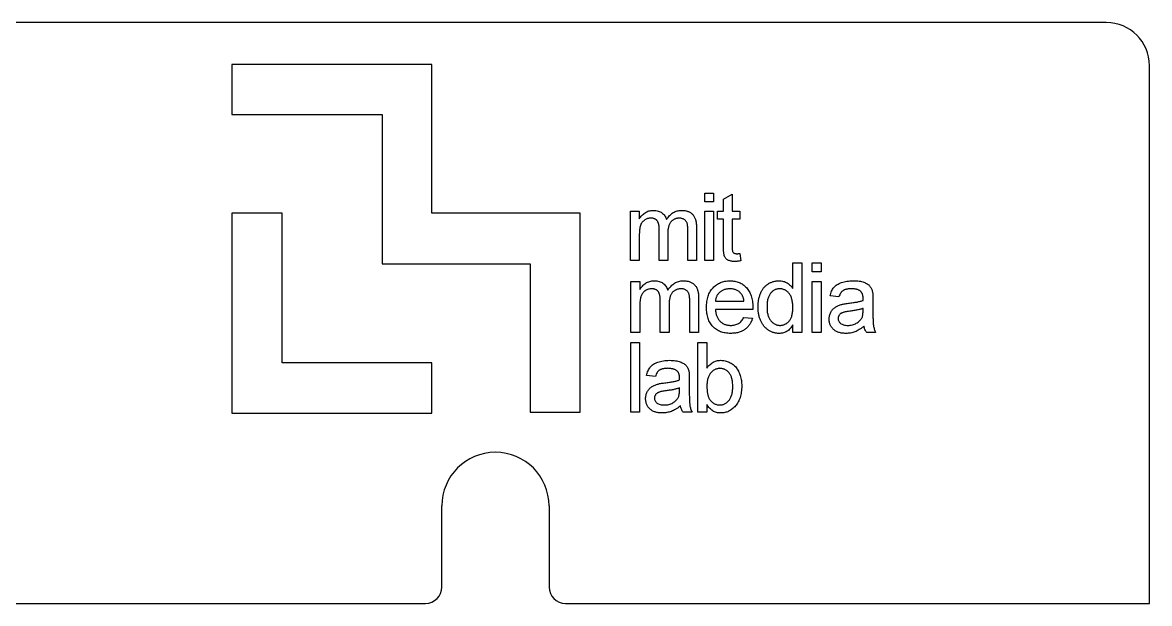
# Model space of a CAD drawing. Header units: millimetres. Extents: x -105 to 105, y -56 to -3.
# Drawn here: x 1.9 to 104.6, y -56.3 to -3.3 of the extents above; entities that cross this region are included whole.
import ezdxf

# ---------------------------------------------------------------- set-up
doc = ezdxf.new("R2010")
doc.units = ezdxf.units.MM

msp = doc.modelspace()

# ---------------------------------------------------------------- linework, layer by layer
at = {"color": 7, "linetype": 'Continuous', "lineweight": 25}
for p, q in [((100.71, -3.3), (-100.71, -3.3)), ((20.97, -7.14), (20.97, -11.7)), ((39.2, -7.14), (20.97, -7.14)), ((39.2, -20.69), (39.2, -7.14)), ((104.65, -56.3), (104.65, -7.24)), ((20.97, -11.7), (34.68, -11.7)), ((34.68, -11.7), (34.68, -25.31)), ((64.09, -18.86), (64.88, -18.86)), ((64.09, -19.65), (64.09, -18.86)), ((64.88, -18.86), (64.88, -19.65)), ((65.8, -19.42), (66.59, -18.97)), ((65.8, -20.52), (65.8, -19.42)), ((66.59, -18.97), (66.59, -20.52)), ((57.33, -20.52), (58.12, -20.52)), ((57.33, -25.02), (57.33, -20.52)), ((58.12, -20.52), (58.12, -21.22)), ((64.88, -19.65), (64.09, -19.65)), ((64.09, -20.52), (64.88, -20.52)), ((64.09, -25.02), (64.09, -20.52)), ((64.88, -20.52), (64.88, -25.02)), ((65.25, -20.52), (65.8, -20.52)), ((65.25, -21.23), (65.25, -20.52)), ((66.59, -20.52), (67.3, -20.52)), ((67.3, -20.52), (67.3, -21.23)), ((20.97, -20.69), (20.97, -38.95)), ((25.56, -20.69), (20.97, -20.69)), ((25.56, -34.36), (25.56, -20.69)), ((52.72, -20.69), (39.2, -20.69)), ((52.72, -38.84), (52.72, -20.69)), ((65.8, -21.23), (65.25, -21.23)), ((65.8, -23.76), (65.8, -21.23)), ((66.59, -21.23), (66.59, -23.79)), ((67.3, -21.23), (66.59, -21.23)), ((59.94, -25.02), (59.94, -22.15)), ((60.73, -22.45), (60.73, -25.02)), ((62.54, -25.02), (62.54, -22.24)), ((63.33, -21.95), (63.33, -25.02)), ((58.12, -22.73), (58.12, -25.02)), ((67.3, -24.37), (67.38, -25.03)), ((34.68, -25.31), (48.16, -25.31)), ((48.16, -25.31), (48.16, -38.84)), ((58.12, -25.02), (57.33, -25.02)), ((60.73, -25.02), (59.94, -25.02)), ((63.33, -25.02), (62.54, -25.02)), ((64.88, -25.02), (64.09, -25.02)), ((72.13, -25.23), (72.94, -25.23)), ((72.13, -27.58), (72.13, -25.23)), ((72.94, -25.23), (72.94, -31.58)), ((73.9, -25.23), (74.72, -25.23)), ((73.9, -26.05), (73.9, -25.23)), ((74.72, -25.23), (74.72, -26.05)), ((74.72, -26.05), (73.9, -26.05)), ((57.35, -31.58), (57.35, -26.94)), ((57.35, -26.94), (58.16, -26.94)), ((58.16, -26.94), (58.16, -27.67)), ((73.9, -26.94), (74.72, -26.94)), ((73.9, -31.58), (73.9, -26.94)), ((74.72, -26.94), (74.72, -31.58)), ((60.03, -31.58), (60.03, -28.62)), ((62.72, -31.58), (62.72, -28.71)), ((63.53, -28.41), (63.53, -31.58)), ((65.06, -28.73), (67.66, -28.73)), ((76.33, -28.33), (75.52, -28.25)), ((79.43, -28.57), (79.43, -29.57)), ((58.16, -29.22), (58.16, -31.58)), ((60.85, -28.94), (60.85, -31.58)), ((68.47, -29.47), (65.06, -29.47)), ((78.53, -29.62), (78.53, -29.39)), ((67.65, -30.2), (68.45, -30.28)), ((58.16, -31.58), (57.35, -31.58)), ((60.85, -31.58), (60.03, -31.58)), ((63.53, -31.58), (62.72, -31.58)), ((72.13, -31.58), (72.13, -30.88)), ((72.94, -31.58), (72.13, -31.58)), ((74.72, -31.58), (73.9, -31.58)), ((79.67, -31.58), (78.86, -31.58)), ((57.34, -32.49), (58.15, -32.49)), ((57.34, -38.84), (57.34, -32.49)), ((58.15, -32.49), (58.15, -38.84)), ((63.47, -32.49), (64.28, -32.49)), ((63.47, -38.84), (63.47, -32.49)), ((64.28, -32.49), (64.28, -34.83)), ((39.2, -34.36), (25.56, -34.36)), ((39.2, -38.95), (39.2, -34.36)), ((59.59, -35.59), (58.78, -35.51)), ((62.68, -35.83), (62.68, -36.83)), ((61.78, -36.88), (61.79, -36.64)), ((20.97, -38.95), (39.2, -38.95)), ((48.16, -38.84), (52.72, -38.84)), ((58.15, -38.84), (57.34, -38.84)), ((62.93, -38.84), (62.11, -38.84)), ((64.28, -38.84), (63.47, -38.84)), ((64.28, -38.15), (64.28, -38.84)), ((40.11, -54.8), (40.11, -47.4)), ((49.89, -47.4), (49.89, -54.8)), ((-38.81, -56.3), (38.61, -56.3)), ((51.39, -56.3), (104.65, -56.3))]:
    msp.add_line(p, q, dxfattribs=at)
for centre, radius, start, end in [((100.71, -7.24), 3.94, 0, 90), ((45, -47.4), 4.89, 0, 180), ((38.61, -54.8), 1.5, 270, 0), ((51.39, -54.8), 1.5, 180, 270)]:
    msp.add_arc(centre, radius, start, end, dxfattribs=at)
for points, knots in [([(58.12, -21.22), (58.15, -21.16), (58.22, -21.05), (58.35, -20.9), (58.49, -20.77), (58.65, -20.65), (58.82, -20.56), (59, -20.49), (59.2, -20.45), (59.34, -20.44), (59.41, -20.44)], [0, 0, 0, 0, 0.126605, 0.249791, 0.372524, 0.496015, 0.619831, 0.743966, 0.869195, 1, 1, 1, 1]), ([(59.41, -20.44), (59.48, -20.44), (59.63, -20.45), (59.83, -20.49), (60.02, -20.56), (60.18, -20.65), (60.32, -20.78), (60.44, -20.92), (60.54, -21.09), (60.58, -21.21), (60.6, -21.27)], [0, 0, 0, 0, 0.142825, 0.274789, 0.39801, 0.517438, 0.634604, 0.751949, 0.87301, 1, 1, 1, 1]), ([(60.6, -21.27), (60.65, -21.21), (60.73, -21.08), (60.88, -20.91), (61.04, -20.76), (61.2, -20.64), (61.38, -20.55), (61.57, -20.49), (61.77, -20.45), (61.9, -20.44), (61.97, -20.44)], [0, 0, 0, 0, 0.1423153, 0.2758894, 0.4024548, 0.5233629, 0.6412279, 0.7590241, 0.8775424, 1, 1, 1, 1]), ([(61.97, -20.44), (62.02, -20.44), (62.13, -20.44), (62.28, -20.46), (62.42, -20.49), (62.55, -20.53), (62.67, -20.58), (62.79, -20.64), (62.89, -20.72), (62.98, -20.81), (63.07, -20.91), (63.14, -21.02), (63.2, -21.14), (63.25, -21.28), (63.29, -21.43), (63.31, -21.59), (63.33, -21.76), (63.33, -21.88), (63.33, -21.95)], [0, 0, 0, 0, 0.068493, 0.133645, 0.195347, 0.254248, 0.311304, 0.366649, 0.421299, 0.475729, 0.531092, 0.588188, 0.64727, 0.709369, 0.775261, 0.845213, 0.920389, 1, 1, 1, 1]), ([(59.18, -21.15), (59.13, -21.15), (59.03, -21.16), (58.88, -21.19), (58.74, -21.24), (58.61, -21.31), (58.49, -21.41), (58.38, -21.52), (58.3, -21.65), (58.24, -21.78), (58.21, -21.89), (58.18, -21.98), (58.16, -22.09), (58.15, -22.2), (58.13, -22.32), (58.13, -22.45), (58.12, -22.58), (58.12, -22.68), (58.12, -22.73)], [0, 0, 0, 0, 0.069874, 0.138371, 0.206732, 0.277065, 0.347592, 0.417982, 0.490746, 0.567227, 0.608073, 0.652844, 0.701153, 0.752556, 0.808916, 0.868487, 0.931988, 1, 1, 1, 1]), ([(59.94, -22.15), (59.94, -22.11), (59.94, -22.03), (59.93, -21.92), (59.91, -21.81), (59.89, -21.71), (59.87, -21.62), (59.84, -21.54), (59.8, -21.47), (59.76, -21.4), (59.71, -21.34), (59.66, -21.29), (59.6, -21.25), (59.52, -21.21), (59.45, -21.18), (59.36, -21.16), (59.27, -21.15), (59.21, -21.15), (59.18, -21.15)], [0, 0, 0, 0, 0.08411, 0.162426, 0.236822, 0.305987, 0.370108, 0.430668, 0.487851, 0.542607, 0.595677, 0.647283, 0.699654, 0.753379, 0.80983, 0.868938, 0.932163, 1, 1, 1, 1]), ([(61.78, -21.15), (61.74, -21.15), (61.67, -21.15), (61.56, -21.17), (61.46, -21.19), (61.36, -21.23), (61.27, -21.27), (61.18, -21.32), (61.1, -21.39), (61.02, -21.46), (60.95, -21.54), (60.89, -21.64), (60.84, -21.75), (60.8, -21.87), (60.77, -22), (60.74, -22.14), (60.73, -22.29), (60.73, -22.4), (60.73, -22.45)], [0, 0, 0, 0, 0.058561, 0.115006, 0.169721, 0.223592, 0.276804, 0.330761, 0.38498, 0.441087, 0.498268, 0.557596, 0.620115, 0.685704, 0.756808, 0.831935, 0.912856, 1, 1, 1, 1]), ([(62.54, -22.24), (62.54, -22.17), (62.54, -22.04), (62.53, -21.86), (62.51, -21.71), (62.48, -21.59), (62.43, -21.49), (62.38, -21.41), (62.3, -21.33), (62.22, -21.27), (62.12, -21.22), (62.01, -21.18), (61.9, -21.15), (61.82, -21.15), (61.78, -21.15)], [0, 0, 0, 0, 0.136425, 0.252916, 0.349371, 0.427089, 0.49428, 0.561205, 0.628551, 0.699409, 0.771288, 0.844304, 0.919958, 1, 1, 1, 1]), ([(66.83, -25.1), (66.76, -25.1), (66.64, -25.1), (66.48, -25.07), (66.33, -25.03), (66.21, -24.98), (66.1, -24.91), (66.01, -24.83), (65.94, -24.74), (65.9, -24.65), (65.87, -24.57), (65.85, -24.5), (65.84, -24.41), (65.82, -24.31), (65.81, -24.19), (65.81, -24.06), (65.8, -23.91), (65.8, -23.81), (65.8, -23.76)], [0, 0, 0, 0, 0.094748, 0.179085, 0.254287, 0.32156, 0.3835, 0.441719, 0.499014, 0.5552, 0.586701, 0.62496, 0.669505, 0.721913, 0.780273, 0.846538, 0.919577, 1, 1, 1, 1]), ([(66.59, -23.79), (66.59, -23.83), (66.59, -23.92), (66.6, -24.04), (66.61, -24.12), (66.63, -24.2), (66.68, -24.28), (66.74, -24.33), (66.8, -24.36), (66.86, -24.38), (66.92, -24.39), (66.97, -24.39), (66.99, -24.39)], [0, 0, 0, 0, 0.169375, 0.305711, 0.409301, 0.481281, 0.592987, 0.704778, 0.766272, 0.835462, 0.913045, 1, 1, 1, 1]), ([(66.99, -24.39), (67.02, -24.39), (67.06, -24.39), (67.13, -24.39), (67.22, -24.38), (67.27, -24.37), (67.3, -24.37)], [0, 0, 0, 0, 0.20274, 0.437539, 0.704573, 1, 1, 1, 1]), ([(67.38, -25.03), (67.33, -25.04), (67.24, -25.06), (67.09, -25.08), (66.96, -25.1), (66.87, -25.1), (66.83, -25.1)], [0, 0, 0, 0, 0.275333, 0.532913, 0.773608, 1, 1, 1, 1]), ([(58.16, -27.67), (58.2, -27.61), (58.27, -27.49), (58.4, -27.34), (58.54, -27.2), (58.7, -27.08), (58.88, -26.98), (59.07, -26.91), (59.28, -26.87), (59.41, -26.86), (59.49, -26.86)], [0, 0, 0, 0, 0.126605, 0.249791, 0.372524, 0.496015, 0.619831, 0.743966, 0.869195, 1, 1, 1, 1]), ([(59.25, -27.59), (59.2, -27.6), (59.1, -27.6), (58.95, -27.63), (58.8, -27.69), (58.67, -27.76), (58.54, -27.86), (58.43, -27.98), (58.34, -28.11), (58.29, -28.24), (58.25, -28.36), (58.23, -28.45), (58.21, -28.56), (58.19, -28.67), (58.18, -28.8), (58.17, -28.93), (58.16, -29.07), (58.16, -29.17), (58.16, -29.22)], [0, 0, 0, 0, 0.069874, 0.138371, 0.206732, 0.277065, 0.347592, 0.417982, 0.490746, 0.567227, 0.608073, 0.652844, 0.701153, 0.752556, 0.808916, 0.868487, 0.931988, 1, 1, 1, 1]), ([(60.03, -28.62), (60.03, -28.58), (60.03, -28.5), (60.02, -28.38), (60.01, -28.28), (59.99, -28.18), (59.96, -28.08), (59.93, -28), (59.89, -27.92), (59.85, -27.85), (59.8, -27.79), (59.74, -27.74), (59.68, -27.69), (59.61, -27.66), (59.53, -27.63), (59.44, -27.61), (59.35, -27.6), (59.29, -27.59), (59.25, -27.59)], [0, 0, 0, 0, 0.08411, 0.162426, 0.236822, 0.305987, 0.370108, 0.430668, 0.487851, 0.542607, 0.595677, 0.647283, 0.699654, 0.753379, 0.80983, 0.868938, 0.932163, 1, 1, 1, 1]), ([(59.49, -26.86), (59.56, -26.86), (59.71, -26.87), (59.92, -26.91), (60.11, -26.98), (60.28, -27.08), (60.43, -27.21), (60.55, -27.36), (60.65, -27.53), (60.7, -27.66), (60.72, -27.72)], [0, 0, 0, 0, 0.142825, 0.274789, 0.39801, 0.517438, 0.634604, 0.751949, 0.87301, 1, 1, 1, 1]), ([(60.72, -27.72), (60.76, -27.65), (60.85, -27.52), (61.01, -27.35), (61.17, -27.2), (61.34, -27.07), (61.52, -26.98), (61.71, -26.91), (61.92, -26.87), (62.06, -26.86), (62.13, -26.86)], [0, 0, 0, 0, 0.1423153, 0.2758894, 0.4024548, 0.5233629, 0.6412279, 0.7590241, 0.8775424, 1, 1, 1, 1]), ([(61.93, -27.59), (61.89, -27.59), (61.82, -27.6), (61.71, -27.61), (61.6, -27.64), (61.5, -27.67), (61.41, -27.72), (61.32, -27.77), (61.23, -27.84), (61.15, -27.91), (61.08, -28), (61.02, -28.1), (60.96, -28.21), (60.92, -28.33), (60.89, -28.47), (60.86, -28.61), (60.85, -28.77), (60.85, -28.88), (60.85, -28.94)], [0, 0, 0, 0, 0.058561, 0.115006, 0.169721, 0.223592, 0.276804, 0.330761, 0.38498, 0.441087, 0.498268, 0.557596, 0.620115, 0.685704, 0.756808, 0.831935, 0.912856, 1, 1, 1, 1]), ([(62.72, -28.71), (62.72, -28.64), (62.72, -28.51), (62.71, -28.33), (62.68, -28.17), (62.65, -28.05), (62.6, -27.95), (62.55, -27.86), (62.47, -27.78), (62.38, -27.72), (62.28, -27.66), (62.17, -27.62), (62.05, -27.6), (61.97, -27.6), (61.93, -27.59)], [0, 0, 0, 0, 0.136425, 0.252916, 0.349371, 0.427089, 0.49428, 0.561205, 0.628551, 0.699409, 0.771288, 0.844304, 0.919958, 1, 1, 1, 1]), ([(62.13, -26.86), (62.18, -26.86), (62.29, -26.87), (62.44, -26.88), (62.59, -26.91), (62.72, -26.95), (62.85, -27.01), (62.97, -27.07), (63.07, -27.15), (63.17, -27.24), (63.26, -27.34), (63.33, -27.46), (63.39, -27.59), (63.44, -27.73), (63.49, -27.88), (63.51, -28.05), (63.53, -28.23), (63.53, -28.35), (63.53, -28.41)], [0, 0, 0, 0, 0.068493, 0.133645, 0.195347, 0.254248, 0.311304, 0.366649, 0.421299, 0.475729, 0.531092, 0.588188, 0.64727, 0.709369, 0.775261, 0.845213, 0.920389, 1, 1, 1, 1]), ([(64.24, -29.3), (64.24, -29.21), (64.25, -29.03), (64.28, -28.76), (64.32, -28.51), (64.39, -28.27), (64.47, -28.06), (64.57, -27.85), (64.7, -27.67), (64.84, -27.5), (64.99, -27.35), (65.16, -27.22), (65.34, -27.11), (65.52, -27.02), (65.72, -26.95), (65.93, -26.9), (66.16, -26.87), (66.31, -26.86), (66.39, -26.86)], [0, 0, 0, 0, 0.077019, 0.149548, 0.218714, 0.284923, 0.348159, 0.409728, 0.469839, 0.529421, 0.588276, 0.64579, 0.702469, 0.75939, 0.816748, 0.875621, 0.936482, 1, 1, 1, 1]), ([(66.38, -27.59), (66.34, -27.6), (66.25, -27.6), (66.12, -27.61), (66, -27.64), (65.88, -27.67), (65.77, -27.71), (65.66, -27.77), (65.56, -27.83), (65.47, -27.9), (65.38, -27.98), (65.3, -28.07), (65.23, -28.17), (65.18, -28.27), (65.13, -28.37), (65.1, -28.49), (65.07, -28.61), (65.06, -28.69), (65.06, -28.73)], [0, 0, 0, 0, 0.068919, 0.134905, 0.199736, 0.262624, 0.324501, 0.385514, 0.447391, 0.509178, 0.570905, 0.630822, 0.690144, 0.749777, 0.809719, 0.870915, 0.934591, 1, 1, 1, 1]), ([(67.36, -27.98), (67.33, -27.95), (67.27, -27.89), (67.16, -27.81), (67.05, -27.74), (66.93, -27.69), (66.8, -27.65), (66.67, -27.62), (66.53, -27.6), (66.43, -27.6), (66.38, -27.59)], [0, 0, 0, 0, 0.123686, 0.244301, 0.364229, 0.486002, 0.608441, 0.73367, 0.863772, 1, 1, 1, 1]), ([(66.39, -26.86), (66.46, -26.86), (66.61, -26.87), (66.82, -26.9), (67.03, -26.94), (67.23, -27.01), (67.41, -27.1), (67.58, -27.21), (67.74, -27.34), (67.9, -27.49), (68.03, -27.65), (68.15, -27.84), (68.25, -28.03), (68.33, -28.25), (68.4, -28.48), (68.44, -28.72), (68.47, -28.99), (68.47, -29.17), (68.48, -29.26)], [0, 0, 0, 0, 0.0628327, 0.1229654, 0.1816288, 0.2388324, 0.2952935, 0.3521674, 0.4094907, 0.4684235, 0.5283583, 0.5885537, 0.6502483, 0.7136707, 0.7802618, 0.8495364, 0.9226519, 1, 1, 1, 1]), ([(68.95, -29.27), (68.95, -29.15), (68.96, -28.94), (69, -28.61), (69.07, -28.31), (69.16, -28.07), (69.24, -27.88), (69.3, -27.75), (69.38, -27.63), (69.46, -27.52), (69.55, -27.42), (69.64, -27.32), (69.75, -27.24), (69.86, -27.16), (69.97, -27.09), (70.09, -27.03), (70.21, -26.98), (70.34, -26.94), (70.47, -26.9), (70.6, -26.88), (70.73, -26.86), (70.83, -26.86), (70.87, -26.86)], [0, 0, 0, 0, 0.097129, 0.190237, 0.280388, 0.36862, 0.411729, 0.453657, 0.494259, 0.53396, 0.573313, 0.612303, 0.651179, 0.690151, 0.729237, 0.767708, 0.805598, 0.843958, 0.882296, 0.920731, 0.959905, 1, 1, 1, 1]), ([(70.93, -27.59), (70.89, -27.6), (70.81, -27.6), (70.69, -27.62), (70.58, -27.65), (70.47, -27.69), (70.37, -27.75), (70.27, -27.82), (70.18, -27.9), (70.09, -28), (70.02, -28.11), (69.95, -28.23), (69.89, -28.37), (69.84, -28.52), (69.81, -28.69), (69.78, -28.87), (69.77, -29.06), (69.77, -29.2), (69.77, -29.27)], [0, 0, 0, 0, 0.052861, 0.104657, 0.154956, 0.20531, 0.255829, 0.307182, 0.361081, 0.41655, 0.474685, 0.535618, 0.600117, 0.669364, 0.743799, 0.823012, 0.908289, 1, 1, 1, 1]), ([(70.87, -26.86), (70.94, -26.86), (71.07, -26.87), (71.26, -26.91), (71.44, -26.97), (71.61, -27.06), (71.76, -27.16), (71.9, -27.29), (72.02, -27.42), (72.09, -27.53), (72.13, -27.58)], [0, 0, 0, 0, 0.132544, 0.259609, 0.384578, 0.508577, 0.63268, 0.754424, 0.876103, 1, 1, 1, 1]), ([(72.13, -29.33), (72.13, -29.25), (72.12, -29.11), (72.11, -28.91), (72.08, -28.73), (72.04, -28.55), (71.99, -28.4), (71.93, -28.25), (71.86, -28.12), (71.78, -28.01), (71.69, -27.91), (71.6, -27.83), (71.5, -27.76), (71.39, -27.7), (71.28, -27.65), (71.17, -27.62), (71.05, -27.6), (70.97, -27.6), (70.93, -27.59)], [0, 0, 0, 0, 0.091304, 0.176962, 0.256162, 0.330416, 0.400212, 0.464934, 0.526213, 0.584638, 0.640513, 0.694113, 0.74567, 0.796418, 0.846477, 0.896114, 0.947312, 1, 1, 1, 1]), ([(75.52, -28.25), (75.54, -28.17), (75.57, -28.02), (75.65, -27.82), (75.75, -27.63), (75.86, -27.47), (76, -27.33), (76.16, -27.21), (76.35, -27.1), (76.57, -27.01), (76.8, -26.95), (77.06, -26.9), (77.34, -26.87), (77.53, -26.86), (77.62, -26.86)], [0, 0, 0, 0, 0.0851045, 0.1643315, 0.2380774, 0.3082779, 0.378099, 0.4508415, 0.5285406, 0.611943, 0.7014544, 0.795479, 0.8947745, 1, 1, 1, 1]), ([(77.48, -27.59), (77.43, -27.59), (77.35, -27.6), (77.23, -27.6), (77.12, -27.62), (77.02, -27.63), (76.93, -27.66), (76.85, -27.68), (76.77, -27.72), (76.68, -27.77), (76.58, -27.85), (76.48, -27.98), (76.39, -28.14), (76.35, -28.26), (76.33, -28.33)], [0, 0, 0, 0, 0.085183, 0.163702, 0.238284, 0.306613, 0.370646, 0.428821, 0.484512, 0.53564, 0.637269, 0.745279, 0.865314, 1, 1, 1, 1]), ([(78.32, -27.84), (78.3, -27.82), (78.25, -27.78), (78.16, -27.73), (78.07, -27.69), (77.97, -27.65), (77.86, -27.63), (77.74, -27.61), (77.61, -27.6), (77.52, -27.59), (77.48, -27.59)], [0, 0, 0, 0, 0.10497, 0.21464, 0.328561, 0.446665, 0.573274, 0.706537, 0.848573, 1, 1, 1, 1]), ([(77.62, -26.86), (77.72, -26.86), (77.9, -26.87), (78.16, -26.89), (78.39, -26.93), (78.59, -26.99), (78.76, -27.07), (78.91, -27.15), (79.04, -27.24), (79.14, -27.35), (79.23, -27.46), (79.29, -27.59), (79.35, -27.73), (79.38, -27.83), (79.39, -27.88)], [0, 0, 0, 0, 0.127702, 0.243368, 0.347189, 0.441283, 0.526055, 0.60282, 0.672114, 0.735775, 0.797778, 0.861765, 0.928534, 1, 1, 1, 1]), ([(67.66, -28.73), (67.66, -28.69), (67.65, -28.61), (67.63, -28.5), (67.6, -28.39), (67.56, -28.3), (67.52, -28.21), (67.48, -28.12), (67.42, -28.05), (67.38, -28), (67.36, -27.98)], [0, 0, 0, 0, 0.148165, 0.289694, 0.422377, 0.548462, 0.667394, 0.782966, 0.892721, 1, 1, 1, 1]), ([(77.19, -28.92), (77.26, -28.91), (77.4, -28.89), (77.61, -28.86), (77.8, -28.83), (77.97, -28.8), (78.13, -28.77), (78.28, -28.73), (78.41, -28.69), (78.49, -28.67), (78.53, -28.65)], [0, 0, 0, 0, 0.161961, 0.31289, 0.454014, 0.584335, 0.703729, 0.812669, 0.911079, 1, 1, 1, 1]), ([(78.53, -28.46), (78.53, -28.43), (78.53, -28.36), (78.52, -28.26), (78.5, -28.17), (78.48, -28.09), (78.45, -28.01), (78.41, -27.95), (78.37, -27.89), (78.34, -27.86), (78.32, -27.84)], [0, 0, 0, 0, 0.157694, 0.30275, 0.438168, 0.564705, 0.681763, 0.791831, 0.896524, 1, 1, 1, 1]), ([(78.53, -28.65), (78.53, -28.63), (78.53, -28.59), (78.53, -28.53), (78.53, -28.49), (78.53, -28.47), (78.53, -28.46)], [0, 0, 0, 0, 0.3556804, 0.644278, 0.8590951, 1, 1, 1, 1]), ([(79.39, -27.88), (79.39, -27.92), (79.41, -28.01), (79.42, -28.16), (79.43, -28.36), (79.43, -28.5), (79.43, -28.57)], [0, 0, 0, 0, 0.171461, 0.394486, 0.669995, 1, 1, 1, 1]), ([(66.43, -31.66), (66.35, -31.66), (66.19, -31.66), (65.96, -31.63), (65.74, -31.58), (65.53, -31.51), (65.33, -31.43), (65.15, -31.32), (64.98, -31.19), (64.83, -31.05), (64.69, -30.88), (64.57, -30.7), (64.47, -30.51), (64.39, -30.3), (64.32, -30.07), (64.28, -29.83), (64.25, -29.57), (64.24, -29.39), (64.24, -29.3)], [0, 0, 0, 0, 0.067351, 0.131314, 0.193071, 0.252502, 0.310705, 0.36793, 0.425461, 0.483425, 0.542044, 0.60113, 0.66102, 0.722853, 0.787414, 0.854497, 0.925345, 1, 1, 1, 1]), ([(65.06, -29.47), (65.06, -29.52), (65.07, -29.64), (65.1, -29.8), (65.13, -29.95), (65.18, -30.09), (65.24, -30.22), (65.31, -30.34), (65.39, -30.46), (65.48, -30.56), (65.58, -30.64), (65.69, -30.72), (65.8, -30.79), (65.92, -30.84), (66.04, -30.88), (66.17, -30.91), (66.3, -30.93), (66.4, -30.93), (66.44, -30.93)], [0, 0, 0, 0, 0.076546, 0.149754, 0.218882, 0.285099, 0.348766, 0.410233, 0.470857, 0.530387, 0.589538, 0.646884, 0.704289, 0.761368, 0.81848, 0.876944, 0.937289, 1, 1, 1, 1]), ([(68.48, -29.26), (68.48, -29.29), (68.47, -29.36), (68.47, -29.43), (68.47, -29.47)], [0, 0, 0, 0, 0.4146077, 1, 1, 1, 1]), ([(70.88, -31.66), (70.83, -31.66), (70.74, -31.66), (70.61, -31.65), (70.49, -31.62), (70.36, -31.59), (70.24, -31.55), (70.12, -31.49), (70, -31.43), (69.89, -31.36), (69.78, -31.29), (69.68, -31.2), (69.58, -31.1), (69.49, -31), (69.41, -30.89), (69.33, -30.77), (69.26, -30.65), (69.17, -30.47), (69.08, -30.23), (69.01, -29.93), (68.96, -29.6), (68.95, -29.38), (68.95, -29.27)], [0, 0, 0, 0, 0.0385266, 0.0765034, 0.1141158, 0.1517446, 0.1893223, 0.2269457, 0.2653583, 0.304283, 0.3435286, 0.3826359, 0.4219024, 0.4612525, 0.5013819, 0.5422439, 0.5840262, 0.6269042, 0.714769, 0.8053598, 0.9003239, 1, 1, 1, 1]), ([(69.77, -29.27), (69.77, -29.33), (69.77, -29.46), (69.78, -29.65), (69.81, -29.83), (69.85, -29.99), (69.9, -30.15), (69.96, -30.28), (70.03, -30.41), (70.12, -30.52), (70.21, -30.61), (70.3, -30.7), (70.4, -30.77), (70.51, -30.83), (70.61, -30.88), (70.72, -30.91), (70.84, -30.93), (70.92, -30.93), (70.96, -30.93)], [0, 0, 0, 0, 0.08818, 0.171101, 0.249124, 0.322141, 0.391043, 0.456061, 0.518437, 0.578646, 0.636308, 0.692064, 0.74485, 0.796223, 0.84689, 0.897232, 0.948365, 1, 1, 1, 1]), ([(70.96, -30.93), (71, -30.93), (71.08, -30.93), (71.19, -30.91), (71.3, -30.88), (71.41, -30.83), (71.51, -30.78), (71.61, -30.71), (71.7, -30.63), (71.79, -30.54), (71.87, -30.43), (71.94, -30.31), (72, -30.18), (72.04, -30.03), (72.08, -29.87), (72.11, -29.7), (72.12, -29.52), (72.13, -29.39), (72.13, -29.33)], [0, 0, 0, 0, 0.053699, 0.105658, 0.157296, 0.208463, 0.259773, 0.312957, 0.367534, 0.424836, 0.484279, 0.545626, 0.610499, 0.679049, 0.751694, 0.829069, 0.911549, 1, 1, 1, 1]), ([(75.44, -30.35), (75.44, -30.3), (75.44, -30.19), (75.47, -30.03), (75.52, -29.88), (75.58, -29.74), (75.66, -29.6), (75.75, -29.49), (75.86, -29.38), (75.97, -29.29), (76.1, -29.21), (76.23, -29.14), (76.37, -29.08), (76.47, -29.05), (76.52, -29.04)], [0, 0, 0, 0, 0.090097, 0.177251, 0.262629, 0.347796, 0.431944, 0.513339, 0.593599, 0.672931, 0.753185, 0.833668, 0.916182, 1, 1, 1, 1]), ([(77.31, -29.64), (77.24, -29.65), (77.1, -29.67), (76.92, -29.7), (76.77, -29.73), (76.66, -29.77), (76.56, -29.81), (76.48, -29.86), (76.41, -29.92), (76.36, -29.99), (76.31, -30.06), (76.28, -30.14), (76.26, -30.22), (76.25, -30.28), (76.25, -30.31)], [0, 0, 0, 0, 0.157185, 0.29012, 0.398897, 0.484813, 0.556527, 0.62447, 0.689792, 0.753816, 0.816677, 0.877383, 0.938132, 1, 1, 1, 1]), ([(76.52, -29.04), (76.56, -29.03), (76.65, -29), (76.8, -28.97), (76.99, -28.94), (77.12, -28.93), (77.19, -28.92)], [0, 0, 0, 0, 0.188812, 0.4193, 0.688495, 1, 1, 1, 1]), ([(78.53, -29.39), (78.5, -29.4), (78.42, -29.42), (78.3, -29.46), (78.16, -29.49), (78.02, -29.52), (77.86, -29.56), (77.69, -29.58), (77.5, -29.61), (77.37, -29.63), (77.31, -29.64)], [0, 0, 0, 0, 0.091169, 0.192402, 0.302457, 0.421923, 0.552321, 0.691338, 0.841219, 1, 1, 1, 1]), ([(78.41, -30.27), (78.43, -30.23), (78.47, -30.14), (78.5, -29.99), (78.52, -29.81), (78.53, -29.69), (78.53, -29.62)], [0, 0, 0, 0, 0.2016554, 0.4336305, 0.6976394, 1, 1, 1, 1]), ([(79.43, -29.57), (79.43, -29.65), (79.43, -29.81), (79.43, -30.04), (79.43, -30.24), (79.44, -30.42), (79.45, -30.58), (79.45, -30.72), (79.46, -30.84), (79.48, -30.97), (79.5, -31.11), (79.55, -31.27), (79.6, -31.43), (79.65, -31.53), (79.67, -31.58)], [0, 0, 0, 0, 0.121729, 0.23228, 0.332288, 0.421154, 0.500089, 0.567887, 0.625241, 0.671538, 0.75364, 0.835292, 0.91739, 1, 1, 1, 1]), ([(68.45, -30.28), (68.43, -30.33), (68.4, -30.44), (68.34, -30.59), (68.26, -30.73), (68.18, -30.86), (68.09, -30.99), (67.98, -31.1), (67.87, -31.21), (67.75, -31.3), (67.61, -31.39), (67.47, -31.46), (67.32, -31.53), (67.16, -31.58), (66.99, -31.62), (66.81, -31.64), (66.62, -31.66), (66.5, -31.66), (66.43, -31.66)], [0, 0, 0, 0, 0.063575, 0.125064, 0.184934, 0.244033, 0.302281, 0.360376, 0.418794, 0.477624, 0.537385, 0.597475, 0.659222, 0.722193, 0.787717, 0.855714, 0.926086, 1, 1, 1, 1]), ([(66.44, -30.93), (66.51, -30.93), (66.65, -30.93), (66.84, -30.89), (67.01, -30.84), (67.18, -30.76), (67.32, -30.66), (67.45, -30.53), (67.56, -30.38), (67.62, -30.26), (67.65, -30.2)], [0, 0, 0, 0, 0.137039, 0.265479, 0.386758, 0.503867, 0.62032, 0.739767, 0.865454, 1, 1, 1, 1]), ([(76.96, -31.66), (76.9, -31.66), (76.78, -31.66), (76.61, -31.64), (76.46, -31.62), (76.31, -31.57), (76.17, -31.52), (76.05, -31.46), (75.93, -31.38), (75.83, -31.3), (75.74, -31.2), (75.66, -31.1), (75.59, -30.99), (75.53, -30.88), (75.49, -30.75), (75.46, -30.63), (75.44, -30.49), (75.44, -30.4), (75.44, -30.35)], [0, 0, 0, 0, 0.078668, 0.152594, 0.222863, 0.289895, 0.354043, 0.415825, 0.476257, 0.535647, 0.59403, 0.651213, 0.707464, 0.763721, 0.820383, 0.878679, 0.938165, 1, 1, 1, 1]), ([(76.25, -30.31), (76.25, -30.35), (76.26, -30.44), (76.31, -30.56), (76.38, -30.66), (76.48, -30.76), (76.61, -30.84), (76.76, -30.89), (76.95, -30.93), (77.07, -30.93), (77.14, -30.93)], [0, 0, 0, 0, 0.106158, 0.208644, 0.312683, 0.425749, 0.548145, 0.681695, 0.831509, 1, 1, 1, 1]), ([(77.14, -30.93), (77.21, -30.93), (77.35, -30.93), (77.55, -30.89), (77.74, -30.83), (77.91, -30.74), (78.07, -30.64), (78.2, -30.53), (78.32, -30.41), (78.38, -30.31), (78.41, -30.27)], [0, 0, 0, 0, 0.1405534, 0.2755162, 0.406786, 0.536132, 0.6616487, 0.7793756, 0.8907749, 1, 1, 1, 1]), ([(72.13, -30.88), (72.09, -30.94), (72.02, -31.07), (71.89, -31.22), (71.76, -31.36), (71.6, -31.47), (71.44, -31.56), (71.26, -31.62), (71.07, -31.66), (70.94, -31.66), (70.88, -31.66)], [0, 0, 0, 0, 0.13792, 0.268236, 0.391909, 0.51124, 0.629694, 0.748331, 0.871431, 1, 1, 1, 1]), ([(78.61, -31.01), (78.54, -31.07), (78.4, -31.18), (78.19, -31.32), (77.99, -31.43), (77.79, -31.52), (77.59, -31.59), (77.39, -31.63), (77.17, -31.66), (77.03, -31.66), (76.96, -31.66)], [0, 0, 0, 0, 0.149631, 0.288282, 0.415682, 0.534026, 0.647897, 0.762563, 0.879642, 1, 1, 1, 1]), ([(78.86, -31.58), (78.83, -31.54), (78.77, -31.46), (78.7, -31.32), (78.64, -31.17), (78.62, -31.07), (78.61, -31.01)], [0, 0, 0, 0, 0.245708, 0.491046, 0.741711, 1, 1, 1, 1]), ([(58.78, -35.51), (58.79, -35.43), (58.83, -35.28), (58.91, -35.08), (59.01, -34.89), (59.12, -34.73), (59.26, -34.59), (59.42, -34.47), (59.61, -34.36), (59.82, -34.27), (60.06, -34.21), (60.32, -34.16), (60.59, -34.13), (60.78, -34.12), (60.88, -34.12)], [0, 0, 0, 0, 0.0851045, 0.1643315, 0.2380774, 0.3082779, 0.378099, 0.4508415, 0.5285406, 0.611943, 0.7014544, 0.795479, 0.8947745, 1, 1, 1, 1]), ([(60.73, -34.85), (60.69, -34.85), (60.61, -34.86), (60.49, -34.86), (60.38, -34.88), (60.28, -34.89), (60.19, -34.92), (60.1, -34.94), (60.03, -34.97), (59.94, -35.03), (59.83, -35.11), (59.74, -35.24), (59.65, -35.4), (59.61, -35.52), (59.59, -35.59)], [0, 0, 0, 0, 0.0851828, 0.1637017, 0.2382837, 0.306613, 0.3706461, 0.4288212, 0.484512, 0.5356398, 0.6372694, 0.7452789, 0.8653142, 1, 1, 1, 1]), ([(61.58, -35.1), (61.55, -35.08), (61.5, -35.04), (61.42, -34.99), (61.32, -34.95), (61.22, -34.91), (61.11, -34.89), (60.99, -34.87), (60.86, -34.86), (60.78, -34.85), (60.73, -34.85)], [0, 0, 0, 0, 0.10497, 0.21464, 0.328561, 0.446665, 0.573274, 0.706537, 0.848573, 1, 1, 1, 1]), ([(60.88, -34.12), (60.97, -34.12), (61.15, -34.13), (61.41, -34.15), (61.64, -34.19), (61.84, -34.25), (62.02, -34.33), (62.17, -34.41), (62.3, -34.5), (62.4, -34.6), (62.48, -34.72), (62.55, -34.85), (62.61, -34.99), (62.63, -35.09), (62.64, -35.14)], [0, 0, 0, 0, 0.127702, 0.243368, 0.347189, 0.441283, 0.526055, 0.60282, 0.672114, 0.735775, 0.797778, 0.861765, 0.928534, 1, 1, 1, 1]), ([(64.28, -34.83), (64.33, -34.77), (64.4, -34.66), (64.54, -34.52), (64.69, -34.4), (64.84, -34.29), (65, -34.22), (65.17, -34.16), (65.35, -34.13), (65.47, -34.12), (65.53, -34.12)], [0, 0, 0, 0, 0.1396144, 0.2713505, 0.3968733, 0.5183214, 0.6373493, 0.7553892, 0.8756257, 1, 1, 1, 1]), ([(65.48, -34.85), (65.44, -34.85), (65.36, -34.86), (65.25, -34.88), (65.13, -34.91), (65.03, -34.96), (64.92, -35.02), (64.82, -35.09), (64.73, -35.18), (64.64, -35.27), (64.55, -35.39), (64.48, -35.51), (64.42, -35.64), (64.37, -35.79), (64.33, -35.95), (64.3, -36.12), (64.29, -36.3), (64.29, -36.43), (64.28, -36.49)], [0, 0, 0, 0, 0.05286, 0.104745, 0.156273, 0.207592, 0.259901, 0.31415, 0.370624, 0.429854, 0.490838, 0.553533, 0.618876, 0.687066, 0.758841, 0.834542, 0.914615, 1, 1, 1, 1]), ([(66.65, -36.52), (66.65, -36.45), (66.64, -36.32), (66.63, -36.12), (66.6, -35.95), (66.56, -35.78), (66.52, -35.63), (66.46, -35.49), (66.39, -35.37), (66.31, -35.26), (66.22, -35.16), (66.13, -35.08), (66.03, -35.01), (65.93, -34.95), (65.83, -34.91), (65.71, -34.88), (65.6, -34.86), (65.52, -34.86), (65.48, -34.85)], [0, 0, 0, 0, 0.090432, 0.175565, 0.254566, 0.328351, 0.397531, 0.46304, 0.524507, 0.583549, 0.640421, 0.694552, 0.746126, 0.796862, 0.84713, 0.897109, 0.948026, 1, 1, 1, 1]), ([(65.53, -34.12), (65.6, -34.12), (65.74, -34.13), (65.94, -34.16), (66.14, -34.21), (66.33, -34.29), (66.51, -34.38), (66.67, -34.49), (66.82, -34.62), (66.95, -34.77), (67.06, -34.94), (67.16, -35.11), (67.25, -35.31), (67.33, -35.52), (67.39, -35.74), (67.43, -35.97), (67.45, -36.21), (67.46, -36.37), (67.46, -36.45)], [0, 0, 0, 0, 0.061089, 0.121027, 0.180779, 0.241115, 0.300722, 0.358656, 0.415668, 0.473208, 0.53178, 0.592138, 0.654965, 0.720911, 0.788739, 0.85731, 0.927708, 1, 1, 1, 1]), ([(60.44, -36.18), (60.51, -36.17), (60.66, -36.15), (60.86, -36.12), (61.05, -36.09), (61.23, -36.06), (61.39, -36.03), (61.53, -35.99), (61.66, -35.95), (61.74, -35.93), (61.78, -35.91)], [0, 0, 0, 0, 0.161961, 0.31289, 0.454014, 0.584335, 0.703729, 0.812669, 0.911079, 1, 1, 1, 1]), ([(61.79, -35.72), (61.79, -35.69), (61.78, -35.62), (61.78, -35.52), (61.76, -35.43), (61.74, -35.35), (61.71, -35.27), (61.67, -35.21), (61.63, -35.15), (61.59, -35.12), (61.58, -35.1)], [0, 0, 0, 0, 0.1576937, 0.3027499, 0.4381682, 0.5647048, 0.6817627, 0.7918314, 0.8965244, 1, 1, 1, 1]), ([(61.78, -35.91), (61.78, -35.89), (61.78, -35.85), (61.79, -35.79), (61.79, -35.75), (61.79, -35.73), (61.79, -35.72)], [0, 0, 0, 0, 0.35568, 0.644278, 0.859095, 1, 1, 1, 1]), ([(62.64, -35.14), (62.65, -35.18), (62.67, -35.27), (62.67, -35.42), (62.68, -35.62), (62.68, -35.76), (62.68, -35.83)], [0, 0, 0, 0, 0.171461, 0.394486, 0.669995, 1, 1, 1, 1]), ([(58.69, -37.61), (58.7, -37.56), (58.7, -37.45), (58.73, -37.29), (58.77, -37.14), (58.84, -37), (58.92, -36.86), (59.01, -36.75), (59.11, -36.64), (59.23, -36.55), (59.35, -36.47), (59.49, -36.4), (59.63, -36.34), (59.72, -36.31), (59.77, -36.3)], [0, 0, 0, 0, 0.090097, 0.177251, 0.262629, 0.347796, 0.431944, 0.513339, 0.593599, 0.672931, 0.753185, 0.833668, 0.916182, 1, 1, 1, 1]), ([(60.56, -36.9), (60.49, -36.91), (60.36, -36.93), (60.18, -36.96), (60.03, -36.99), (59.91, -37.03), (59.82, -37.07), (59.74, -37.12), (59.67, -37.18), (59.61, -37.25), (59.56, -37.32), (59.53, -37.4), (59.51, -37.48), (59.51, -37.54), (59.51, -37.57)], [0, 0, 0, 0, 0.157185, 0.29012, 0.398897, 0.484813, 0.556527, 0.62447, 0.689792, 0.753816, 0.816677, 0.877383, 0.938132, 1, 1, 1, 1]), ([(59.77, -36.3), (59.81, -36.29), (59.91, -36.26), (60.06, -36.23), (60.24, -36.2), (60.37, -36.19), (60.44, -36.18)], [0, 0, 0, 0, 0.188812, 0.4193, 0.688495, 1, 1, 1, 1]), ([(61.79, -36.64), (61.75, -36.66), (61.68, -36.68), (61.55, -36.72), (61.42, -36.75), (61.27, -36.78), (61.11, -36.82), (60.94, -36.84), (60.76, -36.87), (60.63, -36.89), (60.56, -36.9)], [0, 0, 0, 0, 0.091169, 0.192402, 0.302457, 0.421923, 0.552321, 0.691338, 0.841219, 1, 1, 1, 1]), ([(61.66, -37.53), (61.68, -37.49), (61.72, -37.4), (61.76, -37.25), (61.78, -37.07), (61.78, -36.95), (61.78, -36.88)], [0, 0, 0, 0, 0.201655, 0.433631, 0.697639, 1, 1, 1, 1]), ([(62.68, -36.83), (62.68, -36.91), (62.68, -37.07), (62.68, -37.3), (62.69, -37.5), (62.7, -37.68), (62.7, -37.84), (62.71, -37.98), (62.72, -38.1), (62.73, -38.23), (62.76, -38.37), (62.8, -38.53), (62.86, -38.69), (62.9, -38.79), (62.93, -38.84)], [0, 0, 0, 0, 0.121729, 0.23228, 0.332288, 0.421154, 0.500089, 0.567887, 0.625241, 0.671538, 0.75364, 0.835292, 0.91739, 1, 1, 1, 1]), ([(64.28, -36.49), (64.29, -36.55), (64.29, -36.67), (64.3, -36.85), (64.31, -37.01), (64.34, -37.16), (64.37, -37.3), (64.4, -37.42), (64.45, -37.53), (64.48, -37.59), (64.5, -37.62)], [0, 0, 0, 0, 0.162693, 0.313598, 0.452965, 0.581116, 0.699763, 0.809241, 0.908169, 1, 1, 1, 1]), ([(65.45, -38.19), (65.49, -38.19), (65.57, -38.19), (65.68, -38.17), (65.8, -38.14), (65.9, -38.09), (66.01, -38.03), (66.11, -37.96), (66.2, -37.87), (66.29, -37.77), (66.38, -37.66), (66.45, -37.53), (66.51, -37.4), (66.56, -37.25), (66.6, -37.08), (66.63, -36.91), (66.64, -36.72), (66.65, -36.59), (66.65, -36.52)], [0, 0, 0, 0, 0.0520312, 0.1031024, 0.1536685, 0.2044035, 0.2558917, 0.3092907, 0.3648792, 0.4227722, 0.4832438, 0.5459088, 0.6112354, 0.6799291, 0.7527255, 0.8299672, 0.9126387, 1, 1, 1, 1]), ([(67.46, -36.45), (67.46, -36.55), (67.46, -36.74), (67.43, -37.01), (67.38, -37.26), (67.32, -37.5), (67.24, -37.72), (67.14, -37.92), (67.03, -38.11), (66.9, -38.28), (66.75, -38.43), (66.6, -38.56), (66.44, -38.67), (66.27, -38.77), (66.09, -38.84), (65.91, -38.89), (65.72, -38.92), (65.59, -38.92), (65.53, -38.92)], [0, 0, 0, 0, 0.081546, 0.159079, 0.232273, 0.301951, 0.368646, 0.432486, 0.495114, 0.556498, 0.616446, 0.673733, 0.728902, 0.782879, 0.836493, 0.890187, 0.9445, 1, 1, 1, 1]), ([(60.21, -38.92), (60.15, -38.92), (60.04, -38.92), (59.87, -38.9), (59.71, -38.88), (59.57, -38.83), (59.43, -38.78), (59.3, -38.72), (59.19, -38.64), (59.09, -38.56), (58.99, -38.46), (58.91, -38.36), (58.85, -38.25), (58.79, -38.14), (58.75, -38.01), (58.72, -37.89), (58.7, -37.75), (58.69, -37.66), (58.69, -37.61)], [0, 0, 0, 0, 0.078668, 0.152594, 0.222863, 0.289895, 0.354043, 0.415825, 0.476257, 0.535647, 0.59403, 0.651213, 0.707464, 0.763721, 0.820383, 0.878679, 0.938165, 1, 1, 1, 1]), ([(59.51, -37.57), (59.51, -37.61), (59.51, -37.7), (59.56, -37.82), (59.63, -37.92), (59.73, -38.02), (59.86, -38.1), (60.02, -38.15), (60.2, -38.19), (60.33, -38.19), (60.4, -38.19)], [0, 0, 0, 0, 0.106158, 0.208644, 0.312683, 0.425749, 0.548145, 0.681695, 0.831509, 1, 1, 1, 1]), ([(60.4, -38.19), (60.47, -38.19), (60.61, -38.19), (60.81, -38.15), (60.99, -38.09), (61.17, -38), (61.32, -37.9), (61.46, -37.79), (61.58, -37.67), (61.63, -37.57), (61.66, -37.53)], [0, 0, 0, 0, 0.140553, 0.275516, 0.406786, 0.536132, 0.661649, 0.779376, 0.890775, 1, 1, 1, 1]), ([(64.5, -37.62), (64.53, -37.67), (64.59, -37.75), (64.69, -37.87), (64.79, -37.97), (64.91, -38.05), (65.03, -38.11), (65.17, -38.16), (65.3, -38.19), (65.4, -38.19), (65.45, -38.19)], [0, 0, 0, 0, 0.139502, 0.270828, 0.395688, 0.516962, 0.635062, 0.753222, 0.874852, 1, 1, 1, 1]), ([(61.87, -38.27), (61.8, -38.33), (61.66, -38.44), (61.45, -38.58), (61.25, -38.69), (61.05, -38.78), (60.85, -38.84), (60.64, -38.89), (60.43, -38.92), (60.29, -38.92), (60.21, -38.92)], [0, 0, 0, 0, 0.149631, 0.288282, 0.415682, 0.534026, 0.647897, 0.762563, 0.879642, 1, 1, 1, 1]), ([(62.11, -38.84), (62.08, -38.8), (62.02, -38.72), (61.96, -38.58), (61.9, -38.43), (61.88, -38.33), (61.87, -38.27)], [0, 0, 0, 0, 0.245708, 0.491046, 0.741711, 1, 1, 1, 1]), ([(65.53, -38.92), (65.46, -38.92), (65.34, -38.92), (65.15, -38.88), (64.98, -38.82), (64.82, -38.73), (64.67, -38.62), (64.53, -38.49), (64.4, -38.33), (64.32, -38.21), (64.28, -38.15)], [0, 0, 0, 0, 0.1257, 0.245943, 0.363399, 0.481887, 0.602377, 0.727267, 0.859238, 1, 1, 1, 1])]:
    msp.add_open_spline(points, degree=3, knots=knots, dxfattribs=at)

doc.saveas('drawing.dxf')
